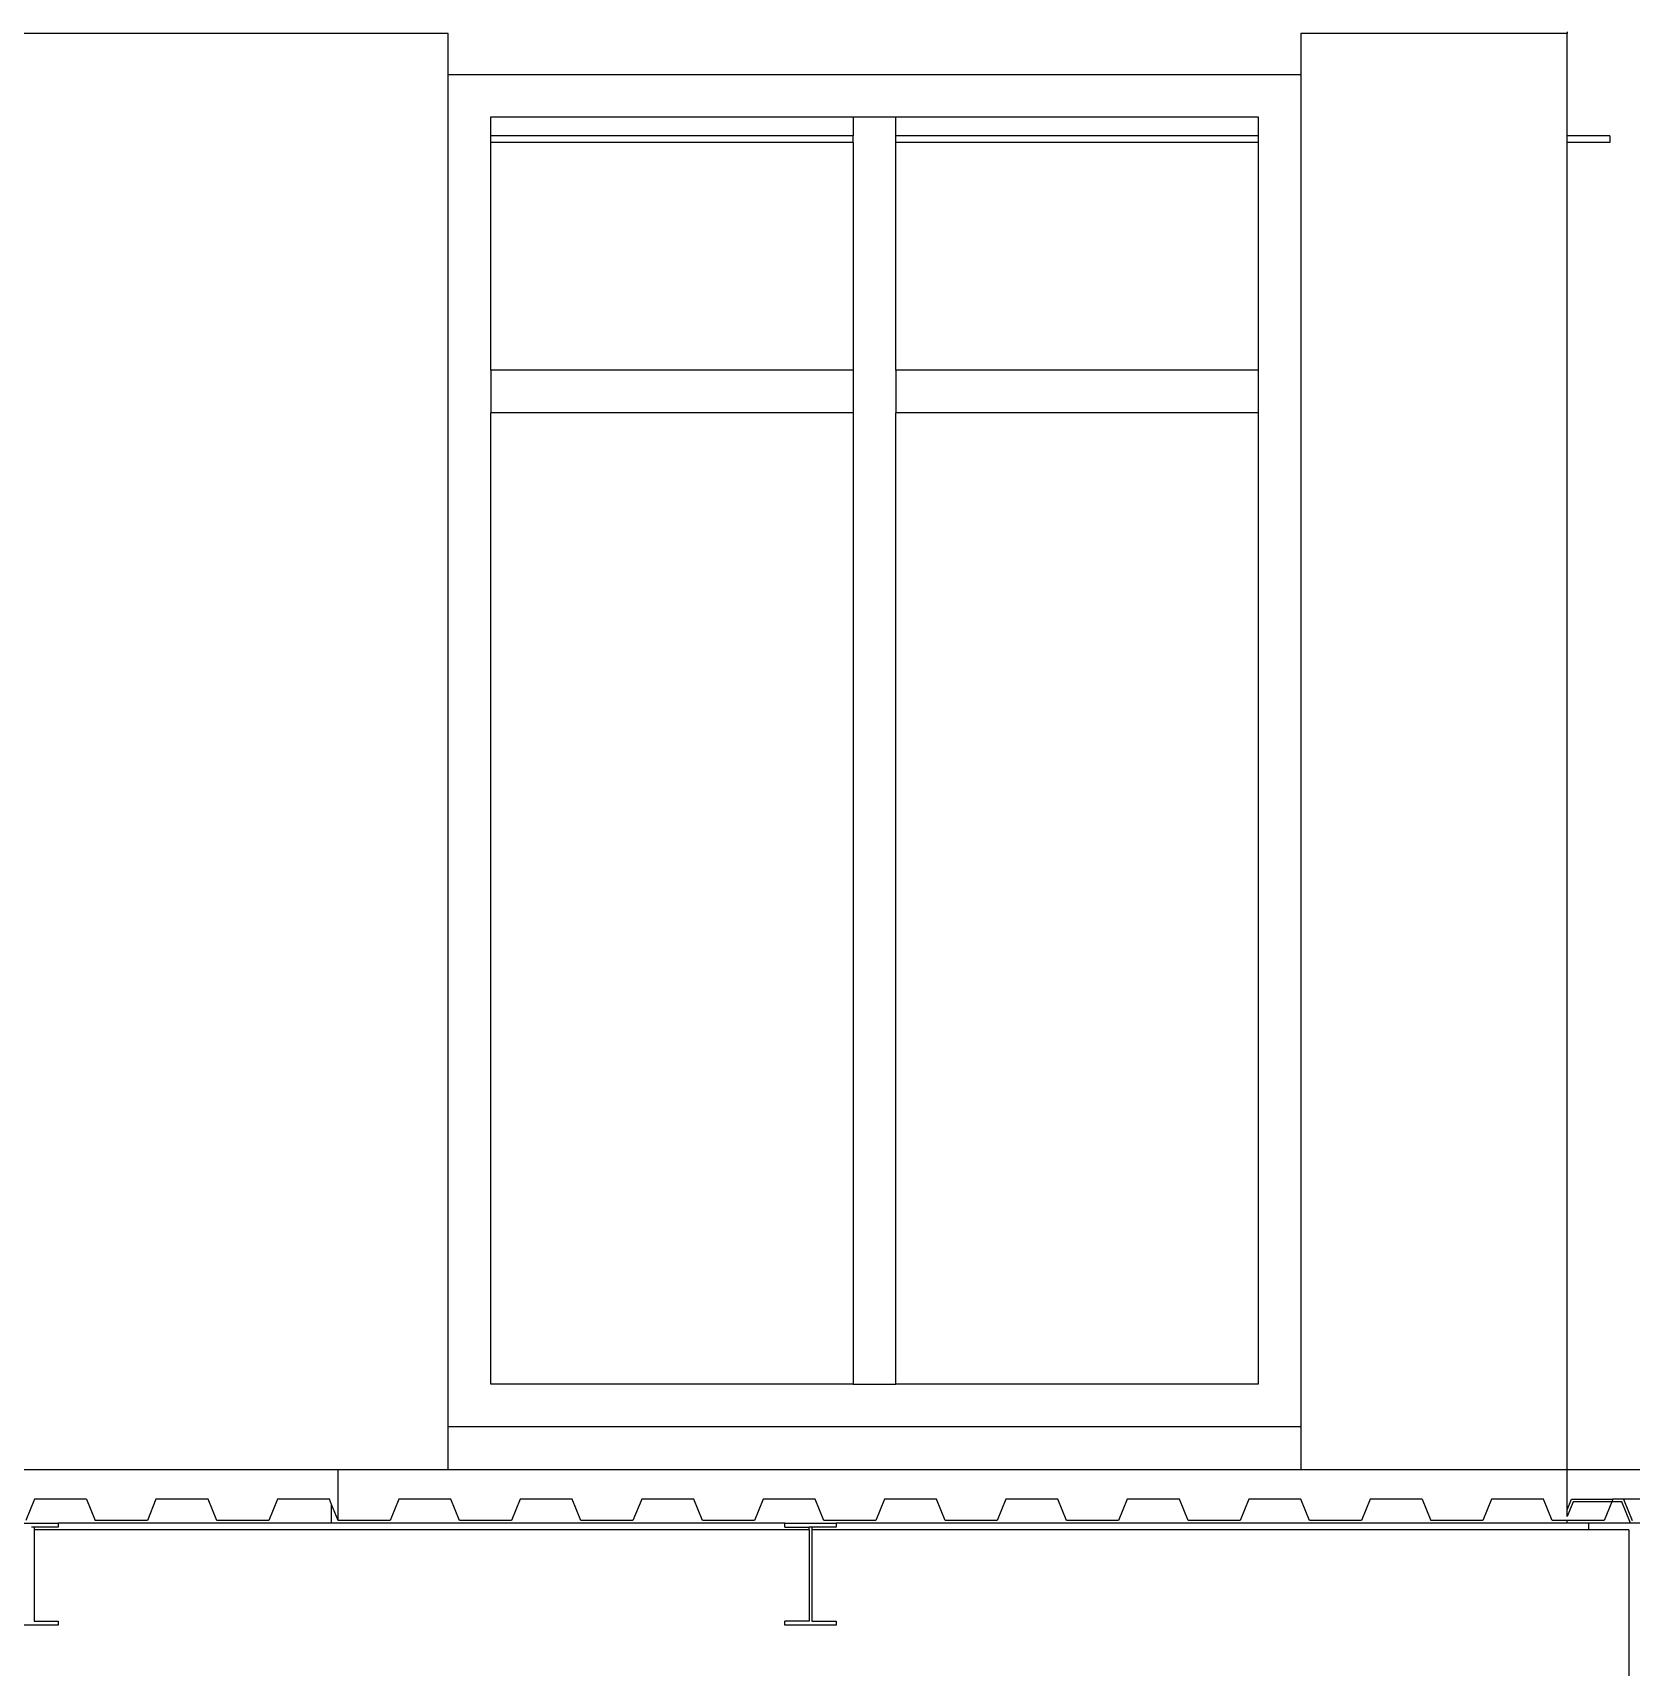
# Model space of a CAD drawing. Extents: x -35.6 to 35.6, y -12.2 to 13.4.
# Drawn here: x -7.485 to -3.735, y 6.994 to 10.831 of the extents above; entities that cross this region are included whole.
import ezdxf

# ---------------------------------------------------------------- set-up
doc = ezdxf.new("R2010")
doc.units = 0
doc.layers.get('0').update_dxf_attribs({"linetype": 'CONTINUOUS'})
doc.layers.add('SECTIONCUTEDGES', color=7, linetype='CONTINUOUS')

msp = doc.modelspace()

# ---------------------------------------------------------------- linework, layer by layer
for p, q in [((-6.5102, 10.8286), (-7.6602, 10.8286)), ((-6.5102, 10.7329), (-6.5102, 10.8286)), ((-3.8852, 10.8286), (-4.5102, 10.8286)), ((-4.5102, 10.8286), (-4.5102, 10.7329)), ((-3.8852, 10.8329), (-3.8852, 10.8286)), ((-3.8852, 10.5889), (-3.8852, 10.8286)), ((-6.5102, 10.7329), (-4.5102, 10.7329)), ((-6.5102, 7.5586), (-6.5102, 10.7329)), ((-4.5102, 10.7329), (-4.5102, 7.5586)), ((-6.4102, 10.5889), (-6.4102, 10.6329)), ((-6.4102, 10.6329), (-5.5602, 10.6329)), ((-5.5602, 10.6329), (-5.4602, 10.6329)), ((-5.5602, 10.6329), (-5.5602, 10.5889)), ((-5.4602, 10.5889), (-5.4602, 10.6329)), ((-5.4602, 10.6329), (-4.6102, 10.6329)), ((-4.6102, 10.6329), (-4.6102, 10.5889)), ((-5.5602, 10.5889), (-6.4102, 10.5889)), ((-6.4102, 10.5729), (-6.4102, 10.5889)), ((-5.5602, 10.5729), (-5.5602, 10.5889)), ((-4.6102, 10.5889), (-5.4602, 10.5889)), ((-5.4602, 10.5729), (-5.4602, 10.5889)), ((-4.6102, 10.5889), (-4.6102, 10.5729)), ((-3.7852, 10.5889), (-3.8852, 10.5889)), ((-3.8852, 10.5729), (-3.8852, 10.5889)), ((-3.7852, 10.5889), (-3.7852, 10.5729)), ((-6.4102, 10.0386), (-6.4102, 10.5729)), ((-5.5602, 10.5729), (-6.4102, 10.5729)), ((-5.5602, 10.5729), (-5.5602, 10.0386)), ((-5.4602, 10.0386), (-5.4602, 10.5729)), ((-4.6102, 10.5729), (-5.4602, 10.5729)), ((-4.6102, 10.5729), (-4.6102, 10.0386)), ((-3.7852, 10.5729), (-3.8852, 10.5729)), ((-3.8852, 7.4586), (-3.8852, 10.5729)), ((-5.5602, 10.0386), (-6.4102, 10.0386)), ((-6.4102, 10.0386), (-6.4102, 9.9386)), ((-5.5602, 10.0386), (-5.5602, 9.9386)), ((-4.6102, 10.0386), (-5.4602, 10.0386)), ((-5.4602, 10.0386), (-5.4602, 9.9386)), ((-4.6102, 10.0386), (-4.6102, 9.9386)), ((-5.5602, 9.9386), (-6.4102, 9.9386)), ((-6.4102, 7.6586), (-6.4102, 9.9386)), ((-5.5602, 9.9386), (-5.5602, 7.6586)), ((-4.6102, 9.9386), (-5.4602, 9.9386)), ((-5.4602, 7.6586), (-5.4602, 9.9386)), ((-4.6102, 9.9386), (-4.6102, 7.6586)), ((-5.5602, 7.6586), (-6.4102, 7.6586)), ((-5.5602, 7.6586), (-5.4602, 7.6586)), ((-4.6102, 7.6586), (-5.4602, 7.6586)), ((-4.5102, 7.5586), (-6.5102, 7.5586)), ((-6.5102, 7.4586), (-6.5102, 7.5586)), ((-4.5102, 7.5586), (-4.5102, 7.4586)), ((-6.7841, 7.3329), (-6.7841, 7.3766)), ((-6.7841, 7.3329), (-7.4252, 7.3329)), ((-5.7202, 7.3329), (-6.7841, 7.3329)), ((-3.8852, 7.3329), (-5.6002, 7.3329)), ((-3.8852, 7.3329), (-3.8852, 7.3386)), ((-3.8352, 7.3329), (-3.8852, 7.3329)), ((-5.6633, 7.3169), (-7.4821, 7.3169)), ((-3.8352, 7.3169), (-5.6571, 7.3169))]:
    msp.add_line(p, q)
at = {"layer": 'SECTIONCUTEDGES'}
for p, q in [((-7.6602, 7.4586), (-6.7686, 7.4586)), ((-6.7686, 7.3386), (-6.7686, 7.4586)), ((-6.7686, 7.4586), (-6.5102, 7.4586)), ((-6.5102, 7.4586), (-4.5102, 7.4586)), ((-4.5102, 7.4586), (-3.8852, 7.4586)), ((-3.8852, 7.3636), (-3.8852, 7.4586)), ((-3.8852, 7.4586), (-3.6352, 7.4586)), ((-7.4807, 7.3886), (-7.5011, 7.3386)), ((-7.3586, 7.3886), (-7.4807, 7.3886)), ((-7.3586, 7.3886), (-7.3383, 7.3386)), ((-7.1959, 7.3886), (-7.2162, 7.3386)), ((-7.0738, 7.3886), (-7.1959, 7.3886)), ((-7.0534, 7.3386), (-7.0738, 7.3886)), ((-6.911, 7.3886), (-6.9314, 7.3386)), ((-6.7889, 7.3886), (-6.911, 7.3886)), ((-6.7841, 7.3766), (-6.7889, 7.3886)), ((-6.7686, 7.3386), (-6.7841, 7.3766)), ((-6.6262, 7.3886), (-6.6465, 7.3386)), ((-6.5041, 7.3886), (-6.6262, 7.3886)), ((-6.4837, 7.3386), (-6.5041, 7.3886)), ((-6.3413, 7.3886), (-6.3616, 7.3386)), ((-6.2192, 7.3886), (-6.3413, 7.3886)), ((-6.1989, 7.3386), (-6.2192, 7.3886)), ((-6.0564, 7.3886), (-6.0768, 7.3386)), ((-5.9344, 7.3886), (-6.0564, 7.3886)), ((-5.914, 7.3386), (-5.9344, 7.3886)), ((-5.7716, 7.3886), (-5.7919, 7.3386)), ((-5.6495, 7.3886), (-5.7716, 7.3886)), ((-5.6292, 7.3386), (-5.6495, 7.3886)), ((-5.4867, 7.3886), (-5.5071, 7.3386)), ((-5.3647, 7.3886), (-5.4867, 7.3886)), ((-5.3443, 7.3386), (-5.3647, 7.3886)), ((-5.2019, 7.3886), (-5.2222, 7.3386)), ((-5.0798, 7.3886), (-5.2019, 7.3886)), ((-5.0594, 7.3386), (-5.0798, 7.3886)), ((-4.917, 7.3886), (-4.9374, 7.3386)), ((-4.7949, 7.3886), (-4.917, 7.3886)), ((-4.7746, 7.3386), (-4.7949, 7.3886)), ((-4.6322, 7.3886), (-4.6525, 7.3386)), ((-4.5101, 7.3886), (-4.6322, 7.3886)), ((-4.4897, 7.3386), (-4.5101, 7.3886)), ((-4.3473, 7.3886), (-4.3677, 7.3386)), ((-4.2252, 7.3886), (-4.3473, 7.3886)), ((-4.2252, 7.3886), (-4.2049, 7.3386)), ((-4.0625, 7.3886), (-4.0828, 7.3386)), ((-3.9404, 7.3886), (-4.0625, 7.3886)), ((-3.92, 7.3386), (-3.9404, 7.3886)), ((-3.8852, 7.3636), (-3.875, 7.3886)), ((-3.871, 7.3829), (-3.8852, 7.3482)), ((-3.875, 7.3886), (-3.7776, 7.3886)), ((-3.7799, 7.3829), (-3.871, 7.3829)), ((-3.7799, 7.3829), (-3.7979, 7.3386)), ((-3.7776, 7.3886), (-3.7799, 7.3829)), ((-3.7569, 7.3829), (-3.7799, 7.3829)), ((-3.7529, 7.3886), (-3.7776, 7.3886)), ((-3.7365, 7.3329), (-3.7569, 7.3829)), ((-3.7529, 7.3886), (-3.7326, 7.3386)), ((-3.6555, 7.3886), (-3.7529, 7.3886)), ((-7.5452, 7.3329), (-7.4252, 7.3329)), ((-7.4252, 7.3329), (-7.4252, 7.3231)), ((-7.2162, 7.3386), (-7.3383, 7.3386)), ((-6.9314, 7.3386), (-7.0534, 7.3386)), ((-6.6465, 7.3386), (-6.7686, 7.3386)), ((-6.3616, 7.3386), (-6.4837, 7.3386)), ((-6.0768, 7.3386), (-6.1989, 7.3386)), ((-5.7919, 7.3386), (-5.914, 7.3386)), ((-5.7202, 7.3231), (-5.7202, 7.3329)), ((-5.7202, 7.3329), (-5.6002, 7.3329)), ((-5.5071, 7.3386), (-5.6292, 7.3386)), ((-5.6002, 7.3329), (-5.6002, 7.3231)), ((-5.2222, 7.3386), (-5.3443, 7.3386)), ((-4.9374, 7.3386), (-5.0594, 7.3386)), ((-4.6525, 7.3386), (-4.7746, 7.3386)), ((-4.3677, 7.3386), (-4.4897, 7.3386)), ((-4.0828, 7.3386), (-4.2049, 7.3386)), ((-3.8852, 7.3386), (-3.92, 7.3386)), ((-3.8852, 7.3482), (-3.8852, 7.3636)), ((-3.7979, 7.3386), (-3.8852, 7.3386)), ((-3.8352, 7.3329), (-3.8352, 7.3169)), ((-3.7365, 7.3329), (-3.8352, 7.3329)), ((-3.6352, 7.3329), (-3.7365, 7.3329)), ((-7.4821, 7.3231), (-7.4883, 7.3231)), ((-7.4252, 7.3231), (-7.4821, 7.3231)), ((-7.4821, 7.3231), (-7.4821, 7.3169)), ((-7.4821, 7.3169), (-7.4821, 7.1027)), ((-5.7202, 7.3231), (-5.6633, 7.3231)), ((-5.6571, 7.3231), (-5.6633, 7.3231)), ((-5.6633, 7.3169), (-5.6633, 7.3231)), ((-5.6633, 7.3169), (-5.6633, 7.1027)), ((-5.6002, 7.3231), (-5.6571, 7.3231)), ((-5.6571, 7.3231), (-5.6571, 7.3169)), ((-5.6571, 7.3169), (-5.6571, 7.1027)), ((-3.7402, 7.3169), (-3.8352, 7.3169)), ((-3.7402, 7.3169), (-3.7402, 6.8489)), ((-7.4821, 7.1027), (-7.4252, 7.1027)), ((-7.4252, 7.1027), (-7.4252, 7.0929)), ((-5.6633, 7.1027), (-5.7202, 7.1027)), ((-5.7202, 7.0929), (-5.7202, 7.1027)), ((-5.6571, 7.1027), (-5.6002, 7.1027)), ((-5.6002, 7.1027), (-5.6002, 7.0929)), ((-7.4252, 7.0929), (-7.5452, 7.0929)), ((-5.6002, 7.0929), (-5.7202, 7.0929))]:
    msp.add_line(p, q, dxfattribs=at)

doc.saveas('drawing.dxf')
